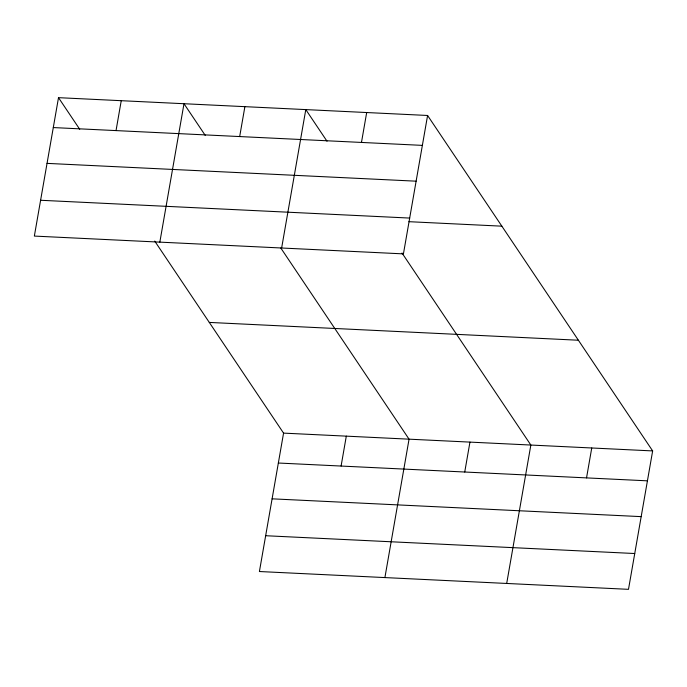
<?xml version="1.0" encoding="UTF-8"?>
<svg xmlns="http://www.w3.org/2000/svg" width="687" height="687" viewBox="0 0 687 687"><rect width="100%" height="100%" fill="white"/><g stroke="black" fill="none" stroke-linecap="round" stroke-linejoin="round"><path stroke-width="1.03" d="M58.507 97.666L34.35 236.079L403.432 253.881L427.589 115.476L58.507 97.666L79.726 129.293M116.034 130.59L121.247 100.688M159.839 242.133L183.996 103.72L205.215 135.348M239.677 136.558L244.89 106.657M281.636 248.007L305.792 109.594L327.012 141.221M154.721 241.077L283.568 433.119L259.411 571.524L628.493 589.334L652.65 450.921L427.589 115.476M361.474 142.441L366.686 112.531M341.096 466.044L346.308 436.142M384.9 577.587L409.057 439.173L280.803 248.016M464.738 472.012L469.951 442.11M506.697 583.461L530.853 445.047L402.007 253.005M586.535 477.886L591.747 447.984M53.285 127.567L422.368 145.378M47.042 163.377L416.124 181.179M40.602 200.269L409.684 218.071M408.911 221.686L501.862 226.169M209.295 322.418L578.377 340.228M283.568 433.119L652.65 450.921M278.347 463.021L647.429 480.831M272.104 498.831L641.186 516.633M265.663 535.723L634.745 553.524"/></g></svg>
